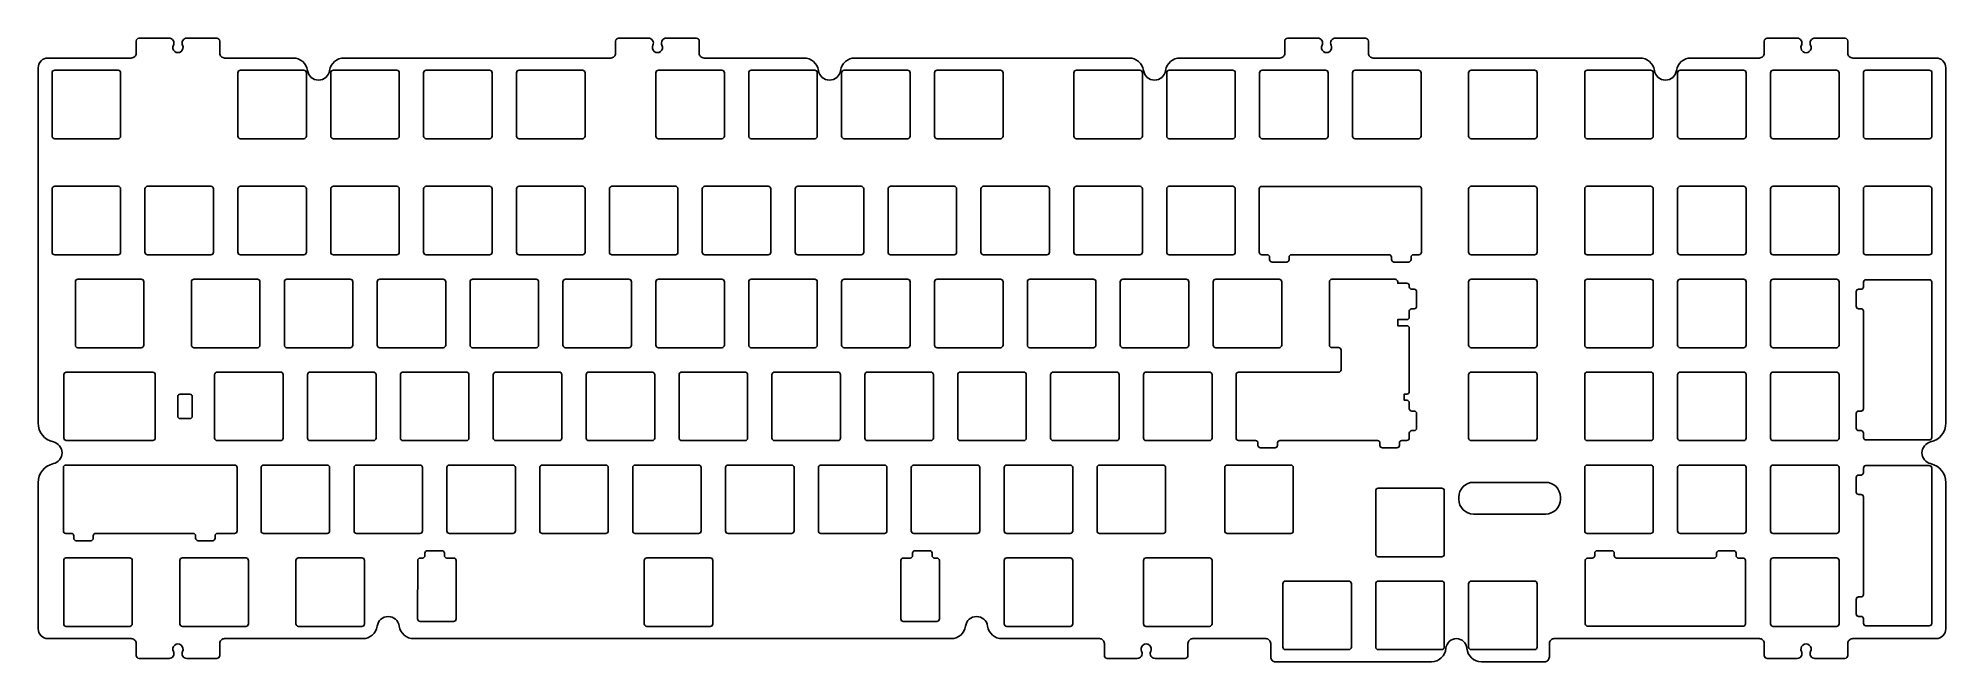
# Model space of a CAD drawing. Header units: millimetres. Extents: x 9 to 401, y 3 to 131.
import ezdxf

# ---------------------------------------------------------------- set-up
doc = ezdxf.new("R2010")
doc.units = ezdxf.units.MM

msp = doc.modelspace()

# ---------------------------------------------------------------- linework, layer by layer
for p, q in [((87.18, 23.83), (87.17, 11.83)), ((88.16, 24.33), (87.68, 24.33)), ((88.66, 25.33), (88.66, 24.83)), ((92.16, 25.83), (89.16, 25.83)), ((92.66, 24.83), (92.66, 25.33)), ((94.56, 24.33), (93.16, 24.33)), ((95.06, 11.83), (95.06, 23.83)), ((186.28, 11.83), (186.28, 23.83)), ((186.78, 24.33), (188.18, 24.33)), ((188.68, 24.83), (188.68, 25.33)), ((189.18, 25.83), (192.18, 25.83)), ((192.68, 25.33), (192.68, 24.83)), ((193.18, 24.33), (193.67, 24.33)), ((194.17, 23.83), (194.17, 11.83)), ((87.67, 11.33), (94.56, 11.33)), ((193.67, 11.33), (186.78, 11.33))]:
    msp.add_line(p, q)
for points in [[(28.44, 126.86), (11.34, 126.86, 0.414214), (9.34, 124.86), (9.34, 52.03, 0.35038), (12.46, 48.12, -0.79883), (12.46, 43.68, 0.35038), (9.34, 39.78), (9.34, 9.8, 0.414214), (11.34, 7.8), (28.44, 7.8, -0.414214), (29.44, 6.8), (29.44, 4.33, 0.414214), (30.04, 3.73), (36.18, 3.73, 0.558994), (37.08, 5.18, -1.626118), (38.95, 5.18, 0.558989), (39.84, 3.73), (45.99, 3.73, 0.414214), (46.59, 4.33), (46.59, 6.8, -0.414214), (47.59, 7.8), (75.91, 7.8, 0.373058), (78.88, 10.37, -0.866743), (83.4, 10.37, 0.373058), (86.37, 7.8), (196.58, 7.8, 0.373058), (199.55, 10.37, -0.866743), (204.07, 10.37, 0.373058), (207.04, 7.8), (227.01, 7.8, -0.414214), (228.01, 6.8), (228.01, 4.33, 0.414214), (228.61, 3.73), (234.76, 3.73, 0.558994), (235.65, 5.18, -1.626118), (237.52, 5.18, 0.558989), (238.42, 3.73), (244.56, 3.73, 0.414214), (245.16, 4.33), (245.16, 6.8, -0.414214), (246.16, 7.8), (261.12, 7.8, -0.414214), (262.12, 6.8), (262.12, 4.04, 0.414214), (263.12, 3.04), (295.08, 3.04, 0.392324), (298.07, 5.81, -0.927392), (302.36, 5.81, 0.392324), (305.35, 3.04), (318.27, 3.04, 0.414214), (319.27, 4.04), (319.27, 6.8, -0.414214), (320.27, 7.8), (362.34, 7.8, -0.414214), (363.34, 6.8), (363.34, 4.33, 0.414214), (363.94, 3.73), (370.09, 3.73, 0.558994), (370.98, 5.18, -1.626118), (372.86, 5.18, 0.558989), (373.75, 3.73), (379.89, 3.73, 0.414214), (380.49, 4.33), (380.49, 6.8, -0.414214), (381.49, 7.8), (398.59, 7.8, 0.414214), (400.59, 9.8), (400.59, 39.78, 0.35038), (397.47, 43.68, -0.79883), (397.47, 48.12, 0.35038), (400.59, 52.03), (400.59, 124.86, 0.414214), (398.59, 126.86), (381.49, 126.86, -0.414214), (380.49, 127.86), (380.49, 130.33, 0.414214), (379.89, 130.93), (373.75, 130.93, 0.558994), (372.86, 129.48, -1.626118), (370.98, 129.48, 0.558989), (370.09, 130.93), (363.94, 130.93, 0.414214), (363.34, 130.33), (363.34, 127.86, -0.414214), (362.34, 126.86), (348.3, 126.86, 0.373058), (345.34, 124.29, -0.866744), (340.82, 124.29, 0.373058), (337.85, 126.86), (283.16, 126.86, -0.414214), (282.16, 127.86), (282.16, 130.33, 0.414214), (281.56, 130.93), (275.41, 130.93, 0.558994), (274.52, 129.48, -1.626118), (272.65, 129.48, 0.558989), (271.76, 130.93), (265.61, 130.93, 0.414214), (265.01, 130.33), (265.01, 127.86, -0.414214), (264.01, 126.86), (243.53, 126.86, 0.373058), (240.56, 124.29, -0.866744), (236.05, 124.29, 0.373058), (233.08, 126.86), (176.85, 126.86, 0.373058), (173.89, 124.29, -0.866744), (169.37, 124.29, 0.373058), (166.4, 126.86), (145.92, 126.86, -0.414214), (144.92, 127.86), (144.92, 130.33, 0.414214), (144.32, 130.93), (138.18, 130.93, 0.558994), (137.28, 129.48, -1.626118), (135.41, 129.48, 0.558989), (134.52, 130.93), (128.37, 130.93, 0.414214), (127.77, 130.33), (127.77, 127.86, -0.414214), (126.77, 126.86), (72.08, 126.86, 0.373058), (69.11, 124.29, -0.866744), (64.6, 124.29, 0.373058), (61.63, 126.86), (47.59, 126.86, -0.414214), (46.59, 127.86), (46.59, 130.33, 0.414214), (45.99, 130.93), (39.84, 130.93, 0.558994), (38.95, 129.48, -1.626118), (37.08, 129.48, 0.558989), (36.18, 130.93), (30.04, 130.93, 0.414214), (29.44, 130.33), (29.44, 127.86, -0.414214)], [(26.25, 123.84), (26.25, 110.84, -0.414214), (25.73, 110.31), (12.73, 110.31, -0.414214), (12.2, 110.84), (12.2, 123.84, -0.414214), (12.73, 124.36), (25.73, 124.36, -0.414214)], [(64.35, 123.84), (64.35, 110.84, -0.414214), (63.83, 110.31), (50.83, 110.31, -0.414214), (50.3, 110.84), (50.3, 123.84, -0.414214), (50.83, 124.36), (63.83, 124.36, -0.414214)], [(83.4, 123.84), (83.4, 110.84, -0.414214), (82.88, 110.31), (69.88, 110.31, -0.414214), (69.35, 110.84), (69.35, 123.84, -0.414214), (69.88, 124.36), (82.88, 124.36, -0.414214)], [(102.45, 123.84), (102.45, 110.84, -0.414214), (101.93, 110.31), (88.93, 110.31, -0.414214), (88.4, 110.84), (88.4, 123.84, -0.414214), (88.93, 124.36), (101.93, 124.36, -0.414214)], [(121.5, 123.84), (121.5, 110.84, -0.414214), (120.98, 110.31), (107.98, 110.31, -0.414214), (107.45, 110.84), (107.45, 123.84, -0.414214), (107.98, 124.36), (120.98, 124.36, -0.414214)], [(150.08, 123.84), (150.08, 110.84, -0.414214), (149.55, 110.31), (136.55, 110.31, -0.414214), (136.03, 110.84), (136.03, 123.84, -0.414214), (136.55, 124.36), (149.55, 124.36, -0.414214)], [(169.13, 123.84), (169.13, 110.84, -0.414214), (168.6, 110.31), (155.6, 110.31, -0.414214), (155.08, 110.84), (155.08, 123.84, -0.414214), (155.6, 124.36), (168.6, 124.36, -0.414214)], [(188.18, 123.84), (188.18, 110.84, -0.414214), (187.65, 110.31), (174.65, 110.31, -0.414214), (174.13, 110.84), (174.13, 123.84, -0.414214), (174.65, 124.36), (187.65, 124.36, -0.414214)], [(207.23, 123.84), (207.23, 110.84, -0.414214), (206.7, 110.31), (193.7, 110.31, -0.414214), (193.18, 110.84), (193.18, 123.84, -0.414214), (193.7, 124.36), (206.7, 124.36, -0.414214)], [(235.8, 123.84), (235.8, 110.84, -0.414214), (235.28, 110.31), (222.28, 110.31, -0.414214), (221.75, 110.84), (221.75, 123.84, -0.414214), (222.28, 124.36), (235.28, 124.36, -0.414214)], [(254.85, 123.84), (254.85, 110.84, -0.414214), (254.33, 110.31), (241.33, 110.31, -0.414214), (240.8, 110.84), (240.8, 123.84, -0.414214), (241.33, 124.36), (254.33, 124.36, -0.414214)], [(273.9, 123.84), (273.9, 110.84, -0.414214), (273.38, 110.31), (260.38, 110.31, -0.414214), (259.85, 110.84), (259.85, 123.84, -0.414214), (260.38, 124.36), (273.38, 124.36, -0.414214)], [(292.95, 123.84), (292.95, 110.84, -0.414214), (292.43, 110.31), (279.43, 110.31, -0.414214), (278.9, 110.84), (278.9, 123.84, -0.414214), (279.43, 124.36), (292.43, 124.36, -0.414214)], [(316.77, 123.84), (316.77, 110.84, -0.414214), (316.24, 110.31), (303.24, 110.31, -0.414214), (302.72, 110.84), (302.72, 123.84, -0.414214), (303.24, 124.36), (316.24, 124.36, -0.414214)], [(340.58, 123.84), (340.58, 110.84, -0.414214), (340.05, 110.31), (327.05, 110.31, -0.414214), (326.53, 110.84), (326.53, 123.84, -0.414214), (327.05, 124.36), (340.05, 124.36, -0.414214)], [(359.63, 123.84), (359.63, 110.84, -0.414214), (359.1, 110.31), (346.1, 110.31, -0.414214), (345.58, 110.84), (345.58, 123.84, -0.414214), (346.1, 124.36), (359.1, 124.36, -0.414214)], [(378.68, 123.84), (378.68, 110.84, -0.414214), (378.15, 110.31), (365.15, 110.31, -0.414214), (364.63, 110.84), (364.63, 123.84, -0.414214), (365.15, 124.36), (378.15, 124.36, -0.414214)], [(397.73, 123.84), (397.73, 110.84, -0.414214), (397.2, 110.31), (384.2, 110.31, -0.414214), (383.68, 110.84), (383.68, 123.84, -0.414214), (384.2, 124.36), (397.2, 124.36, -0.414214)], [(26.25, 100.03), (26.25, 87.03, -0.414214), (25.73, 86.5), (12.73, 86.5, -0.414214), (12.2, 87.03), (12.2, 100.03, -0.414214), (12.73, 100.55), (25.73, 100.55, -0.414214)], [(45.3, 100.03), (45.3, 87.03, -0.414214), (44.78, 86.5), (31.78, 86.5, -0.414214), (31.25, 87.03), (31.25, 100.03, -0.414214), (31.78, 100.55), (44.78, 100.55, -0.414214)], [(64.35, 100.03), (64.35, 87.03, -0.414214), (63.83, 86.5), (50.83, 86.5, -0.414214), (50.3, 87.03), (50.3, 100.03, -0.414214), (50.83, 100.55), (63.83, 100.55, -0.414214)], [(83.4, 100.03), (83.4, 87.03, -0.414214), (82.88, 86.5), (69.88, 86.5, -0.414214), (69.35, 87.03), (69.35, 100.03, -0.414214), (69.88, 100.55), (82.88, 100.55, -0.414214)], [(102.45, 100.03), (102.45, 87.03, -0.414214), (101.93, 86.5), (88.93, 86.5, -0.414214), (88.4, 87.03), (88.4, 100.03, -0.414214), (88.93, 100.55), (101.93, 100.55, -0.414214)], [(121.5, 100.03), (121.5, 87.03, -0.414214), (120.98, 86.5), (107.98, 86.5, -0.414214), (107.45, 87.03), (107.45, 100.03, -0.414214), (107.98, 100.55), (120.98, 100.55, -0.414214)], [(140.55, 100.03), (140.55, 87.03, -0.414214), (140.03, 86.5), (127.03, 86.5, -0.414214), (126.5, 87.03), (126.5, 100.03, -0.414214), (127.03, 100.55), (140.03, 100.55, -0.414214)], [(159.6, 100.03), (159.6, 87.03, -0.414214), (159.08, 86.5), (146.08, 86.5, -0.414214), (145.55, 87.03), (145.55, 100.03, -0.414214), (146.08, 100.55), (159.08, 100.55, -0.414214)], [(178.65, 100.03), (178.65, 87.03, -0.414214), (178.13, 86.5), (165.13, 86.5, -0.414214), (164.6, 87.03), (164.6, 100.03, -0.414214), (165.13, 100.55), (178.13, 100.55, -0.414214)], [(197.7, 100.03), (197.7, 87.03, -0.414214), (197.18, 86.5), (184.18, 86.5, -0.414214), (183.65, 87.03), (183.65, 100.03, -0.414214), (184.18, 100.55), (197.18, 100.55, -0.414214)], [(216.75, 100.03), (216.75, 87.03, -0.414214), (216.23, 86.5), (203.23, 86.5, -0.414214), (202.7, 87.03), (202.7, 100.03, -0.414214), (203.23, 100.55), (216.23, 100.55, -0.414214)], [(235.8, 100.03), (235.8, 87.03, -0.414214), (235.28, 86.5), (222.28, 86.5, -0.414214), (221.75, 87.03), (221.75, 100.03, -0.414214), (222.28, 100.55), (235.28, 100.55, -0.414214)], [(254.85, 100.03), (254.85, 87.03, -0.414214), (254.33, 86.5), (241.33, 86.5, -0.414214), (240.8, 87.03), (240.8, 100.03, -0.414214), (241.33, 100.55), (254.33, 100.55, -0.414214)], [(292.53, 86.53, 0.414214), (293.03, 87.03), (293.03, 100.03, 0.414214), (292.53, 100.53), (260.28, 100.53, 0.414214), (259.78, 100.03), (259.78, 87.03, 0.414214), (260.28, 86.53), (261.4, 86.53, -0.414214), (261.9, 86.03), (261.9, 85.53, 0.414214), (262.4, 85.03), (265.4, 85.03, 0.414214), (265.9, 85.53), (265.9, 86.03, -0.414214), (266.4, 86.53), (286.4, 86.53, -0.414214), (286.9, 86.03), (286.9, 85.53, 0.414214), (287.4, 85.03), (290.4, 85.03, 0.414214), (290.9, 85.53), (290.9, 86.03, -0.414214), (291.4, 86.53)], [(316.77, 100.03), (316.77, 87.03, -0.414214), (316.24, 86.5), (303.24, 86.5, -0.414214), (302.72, 87.03), (302.72, 100.03, -0.414214), (303.24, 100.55), (316.24, 100.55, -0.414214)], [(340.58, 100.03), (340.58, 87.03, -0.414214), (340.05, 86.5), (327.05, 86.5, -0.414214), (326.53, 87.03), (326.53, 100.03, -0.414214), (327.05, 100.55), (340.05, 100.55, -0.414214)], [(359.63, 100.03), (359.63, 87.03, -0.414214), (359.1, 86.5), (346.1, 86.5, -0.414214), (345.58, 87.03), (345.58, 100.03, -0.414214), (346.1, 100.55), (359.1, 100.55, -0.414214)], [(378.68, 100.03), (378.68, 87.03, -0.414214), (378.15, 86.5), (365.15, 86.5, -0.414214), (364.63, 87.03), (364.63, 100.03, -0.414214), (365.15, 100.55), (378.15, 100.55, -0.414214)], [(397.73, 100.03), (397.73, 87.03, -0.414214), (397.2, 86.5), (384.2, 86.5, -0.414214), (383.68, 87.03), (383.68, 100.03, -0.414214), (384.2, 100.55), (397.2, 100.55, -0.414214)], [(31.02, 80.98), (31.02, 67.98, -0.414214), (30.49, 67.45), (17.49, 67.45, -0.414214), (16.97, 67.98), (16.97, 80.98, -0.414214), (17.49, 81.5), (30.49, 81.5, -0.414214)], [(54.83, 80.98), (54.83, 67.98, -0.414214), (54.3, 67.45), (41.3, 67.45, -0.414214), (40.78, 67.98), (40.78, 80.98, -0.414214), (41.3, 81.5), (54.3, 81.5, -0.414214)], [(73.88, 80.98), (73.88, 67.98, -0.414214), (73.35, 67.45), (60.35, 67.45, -0.414214), (59.83, 67.98), (59.83, 80.98, -0.414214), (60.35, 81.5), (73.35, 81.5, -0.414214)], [(92.93, 80.98), (92.93, 67.98, -0.414214), (92.4, 67.45), (79.4, 67.45, -0.414214), (78.88, 67.98), (78.88, 80.98, -0.414214), (79.4, 81.5), (92.4, 81.5, -0.414214)], [(111.98, 80.98), (111.98, 67.98, -0.414214), (111.45, 67.45), (98.45, 67.45, -0.414214), (97.93, 67.98), (97.93, 80.98, -0.414214), (98.45, 81.5), (111.45, 81.5, -0.414214)], [(131.03, 80.98), (131.03, 67.98, -0.414214), (130.5, 67.45), (117.5, 67.45, -0.414214), (116.98, 67.98), (116.98, 80.98, -0.414214), (117.5, 81.5), (130.5, 81.5, -0.414214)], [(150.08, 80.98), (150.08, 67.98, -0.414214), (149.55, 67.45), (136.55, 67.45, -0.414214), (136.03, 67.98), (136.03, 80.98, -0.414214), (136.55, 81.5), (149.55, 81.5, -0.414214)], [(169.13, 80.98), (169.13, 67.98, -0.414214), (168.6, 67.45), (155.6, 67.45, -0.414214), (155.08, 67.98), (155.08, 80.98, -0.414214), (155.6, 81.5), (168.6, 81.5, -0.414214)], [(188.18, 80.98), (188.18, 67.98, -0.414214), (187.65, 67.45), (174.65, 67.45, -0.414214), (174.13, 67.98), (174.13, 80.98, -0.414214), (174.65, 81.5), (187.65, 81.5, -0.414214)], [(207.23, 80.98), (207.23, 67.98, -0.414214), (206.7, 67.45), (193.7, 67.45, -0.414214), (193.18, 67.98), (193.18, 80.98, -0.414214), (193.7, 81.5), (206.7, 81.5, -0.414214)], [(226.28, 80.98), (226.28, 67.98, -0.414214), (225.75, 67.45), (212.75, 67.45, -0.414214), (212.23, 67.98), (212.23, 80.98, -0.414214), (212.75, 81.5), (225.75, 81.5, -0.414214)], [(245.33, 80.98), (245.33, 67.98, -0.414214), (244.8, 67.45), (231.8, 67.45, -0.414214), (231.28, 67.98), (231.28, 80.98, -0.414214), (231.8, 81.5), (244.8, 81.5, -0.414214)], [(264.38, 80.98), (264.38, 67.98, -0.414214), (263.85, 67.45), (250.85, 67.45, -0.414214), (250.33, 67.98), (250.33, 80.98, -0.414214), (250.85, 81.5), (263.85, 81.5, -0.414214)], [(291.05, 50.45, 0.414214), (290.55, 49.95), (290.55, 48.93, -0.414214), (290.05, 48.43), (289.02, 48.43, 0.414214), (288.52, 47.93), (288.52, 47.43, -0.414214), (288.02, 46.93), (285.02, 46.93, -0.414214), (284.52, 47.43), (284.52, 47.93, 0.414214), (284.02, 48.43), (264.02, 48.43, 0.414214), (263.52, 47.93), (263.52, 47.43, -0.414214), (263.02, 46.93), (260.02, 46.93, -0.414214), (259.52, 47.43), (259.52, 47.93, 0.414214), (259.02, 48.43), (255.52, 48.43, -0.414214), (255.02, 48.93), (255.02, 61.93, -0.414214), (255.52, 62.43), (276.05, 62.43, 0.414214), (276.55, 62.93), (276.55, 66.98, 0.414214), (276.05, 67.48), (274.67, 67.48, -0.414214), (274.17, 67.98), (274.17, 80.98, -0.414214), (274.67, 81.48), (287.67, 81.48, -0.414214), (288.17, 80.98), (288.17, 80.67), (290.05, 80.67, -0.414214), (290.55, 80.17), (290.55, 79.95, 0.414214), (291.05, 79.45), (291.55, 79.45, -0.414214), (292.05, 78.95), (292.05, 75.95, -0.414214), (291.55, 75.45), (291.05, 75.45, 0.414214), (290.55, 74.95), (290.55, 73.73, -0.414214), (290.05, 73.23), (288.17, 73.23), (288.17, 71.95), (290.05, 71.95, -0.414214), (290.55, 71.45), (290.55, 58.45, -0.414214), (290.05, 57.95), (289.52, 57.95), (289.52, 56.67), (290.05, 56.67, -0.414214), (290.55, 56.17), (290.55, 54.95, 0.414214), (291.05, 54.45), (291.55, 54.45, -0.414214), (292.05, 53.95), (292.05, 50.95, -0.414214), (291.55, 50.45)], [(316.77, 80.98), (316.77, 67.98, -0.414214), (316.24, 67.45), (303.24, 67.45, -0.414214), (302.72, 67.98), (302.72, 80.98, -0.414214), (303.24, 81.5), (316.24, 81.5, -0.414214)], [(340.58, 80.98), (340.58, 67.98, -0.414214), (340.05, 67.45), (327.05, 67.45, -0.414214), (326.53, 67.98), (326.53, 80.98, -0.414214), (327.05, 81.5), (340.05, 81.5, -0.414214)], [(359.63, 80.98), (359.63, 67.98, -0.414214), (359.1, 67.45), (346.1, 67.45, -0.414214), (345.58, 67.98), (345.58, 80.98, -0.414214), (346.1, 81.5), (359.1, 81.5, -0.414214)], [(378.68, 80.98), (378.68, 67.98, -0.414214), (378.15, 67.45), (365.15, 67.45, -0.414214), (364.63, 67.98), (364.63, 80.98, -0.414214), (365.15, 81.5), (378.15, 81.5, -0.414214)], [(382.2, 50.95, 0.414214), (382.7, 50.45), (383.2, 50.45, -0.414214), (383.7, 49.95), (383.7, 49.03, 0.414214), (384.2, 48.53), (397.2, 48.53, 0.414214), (397.7, 49.03), (397.7, 80.88, 0.414214), (397.2, 81.38), (384.2, 81.38, 0.414214), (383.7, 80.88), (383.7, 79.95, -0.414214), (383.2, 79.45), (382.7, 79.45, 0.414214), (382.2, 78.95), (382.2, 75.95, 0.414214), (382.7, 75.45), (383.2, 75.45, -0.414214), (383.7, 74.95), (383.7, 54.95, -0.414214), (383.2, 54.45), (382.7, 54.45, 0.414214), (382.2, 53.95)], [(33.37, 61.93, 0.414214), (32.87, 62.43), (15.11, 62.43, 0.414214), (14.61, 61.93), (14.61, 48.93, 0.414214), (15.11, 48.43), (32.87, 48.43, 0.414214), (33.37, 48.93)], [(59.59, 61.93), (59.59, 48.93, -0.414214), (59.07, 48.4), (46.07, 48.4, -0.414214), (45.54, 48.93), (45.54, 61.93, -0.414214), (46.07, 62.45), (59.07, 62.45, -0.414214)], [(78.64, 61.93), (78.64, 48.93, -0.414214), (78.12, 48.4), (65.12, 48.4, -0.414214), (64.59, 48.93), (64.59, 61.93, -0.414214), (65.12, 62.45), (78.12, 62.45, -0.414214)], [(97.69, 61.93), (97.69, 48.93, -0.414214), (97.17, 48.4), (84.17, 48.4, -0.414214), (83.64, 48.93), (83.64, 61.93, -0.414214), (84.17, 62.45), (97.17, 62.45, -0.414214)], [(116.74, 61.93), (116.74, 48.93, -0.414214), (116.22, 48.4), (103.22, 48.4, -0.414214), (102.69, 48.93), (102.69, 61.93, -0.414214), (103.22, 62.45), (116.22, 62.45, -0.414214)], [(135.79, 61.93), (135.79, 48.93, -0.414214), (135.27, 48.4), (122.27, 48.4, -0.414214), (121.74, 48.93), (121.74, 61.93, -0.414214), (122.27, 62.45), (135.27, 62.45, -0.414214)], [(154.84, 61.93), (154.84, 48.93, -0.414214), (154.32, 48.4), (141.32, 48.4, -0.414214), (140.79, 48.93), (140.79, 61.93, -0.414214), (141.32, 62.45), (154.32, 62.45, -0.414214)], [(173.89, 61.93), (173.89, 48.93, -0.414214), (173.37, 48.4), (160.37, 48.4, -0.414214), (159.84, 48.93), (159.84, 61.93, -0.414214), (160.37, 62.45), (173.37, 62.45, -0.414214)], [(192.94, 61.93), (192.94, 48.93, -0.414214), (192.42, 48.4), (179.42, 48.4, -0.414214), (178.89, 48.93), (178.89, 61.93, -0.414214), (179.42, 62.45), (192.42, 62.45, -0.414214)], [(211.99, 61.93), (211.99, 48.93, -0.414214), (211.47, 48.4), (198.47, 48.4, -0.414214), (197.94, 48.93), (197.94, 61.93, -0.414214), (198.47, 62.45), (211.47, 62.45, -0.414214)], [(231.04, 61.93), (231.04, 48.93, -0.414214), (230.52, 48.4), (217.52, 48.4, -0.414214), (216.99, 48.93), (216.99, 61.93, -0.414214), (217.52, 62.45), (230.52, 62.45, -0.414214)], [(250.09, 61.93), (250.09, 48.93, -0.414214), (249.57, 48.4), (236.57, 48.4, -0.414214), (236.04, 48.93), (236.04, 61.93, -0.414214), (236.57, 62.45), (249.57, 62.45, -0.414214)], [(316.77, 61.93), (316.77, 48.93, -0.414214), (316.24, 48.4), (303.24, 48.4, -0.414214), (302.72, 48.93), (302.72, 61.93, -0.414214), (303.24, 62.45), (316.24, 62.45, -0.414214)], [(340.58, 61.93), (340.58, 48.93, -0.414214), (340.05, 48.4), (327.05, 48.4, -0.414214), (326.53, 48.93), (326.53, 61.93, -0.414214), (327.05, 62.45), (340.05, 62.45, -0.414214)], [(359.63, 61.93), (359.63, 48.93, -0.414214), (359.1, 48.4), (346.1, 48.4, -0.414214), (345.58, 48.93), (345.58, 61.93, -0.414214), (346.1, 62.45), (359.1, 62.45, -0.414214)], [(378.68, 61.93), (378.68, 48.93, -0.414214), (378.15, 48.4), (365.15, 48.4, -0.414214), (364.63, 48.93), (364.63, 61.93, -0.414214), (365.15, 62.45), (378.15, 62.45, -0.414214)], [(40.46, 52.93, 0.414214), (40.96, 53.43), (40.96, 57.43, 0.414214), (40.46, 57.93), (38.46, 57.93, 0.414214), (37.96, 57.43), (37.96, 53.43, 0.414214), (38.46, 52.93)], [(16.14, 29.38), (15.01, 29.38, -0.414214), (14.51, 29.88), (14.51, 42.88, -0.414214), (15.01, 43.38), (49.64, 43.38, -0.414214), (50.14, 42.88), (50.14, 29.88, -0.414214), (49.64, 29.38), (46.14, 29.38, 0.414214), (45.64, 28.88), (45.64, 28.38, -0.414214), (45.14, 27.88), (42.14, 27.88, -0.414214), (41.64, 28.38), (41.64, 28.88, 0.414214), (41.14, 29.38), (21.14, 29.38, 0.414214), (20.64, 28.88), (20.64, 28.38, -0.414214), (20.14, 27.88), (17.14, 27.88, -0.414214), (16.64, 28.38), (16.64, 28.88, 0.414214)], [(69.12, 42.88), (69.12, 29.88, -0.414214), (68.59, 29.35), (55.59, 29.35, -0.414214), (55.07, 29.88), (55.07, 42.88, -0.414214), (55.59, 43.4), (68.59, 43.4, -0.414214)], [(88.17, 42.88), (88.17, 29.88, -0.414214), (87.64, 29.35), (74.64, 29.35, -0.414214), (74.12, 29.88), (74.12, 42.88, -0.414214), (74.64, 43.4), (87.64, 43.4, -0.414214)], [(107.22, 42.88), (107.22, 29.88, -0.414214), (106.69, 29.35), (93.69, 29.35, -0.414214), (93.17, 29.88), (93.17, 42.88, -0.414214), (93.69, 43.4), (106.69, 43.4, -0.414214)], [(126.27, 42.88), (126.27, 29.88, -0.414214), (125.74, 29.35), (112.74, 29.35, -0.414214), (112.22, 29.88), (112.22, 42.88, -0.414214), (112.74, 43.4), (125.74, 43.4, -0.414214)], [(145.32, 42.88), (145.32, 29.88, -0.414214), (144.79, 29.35), (131.79, 29.35, -0.414214), (131.27, 29.88), (131.27, 42.88, -0.414214), (131.79, 43.4), (144.79, 43.4, -0.414214)], [(164.37, 42.88), (164.37, 29.88, -0.414214), (163.84, 29.35), (150.84, 29.35, -0.414214), (150.32, 29.88), (150.32, 42.88, -0.414214), (150.84, 43.4), (163.84, 43.4, -0.414214)], [(183.42, 42.88), (183.42, 29.88, -0.414214), (182.89, 29.35), (169.89, 29.35, -0.414214), (169.37, 29.88), (169.37, 42.88, -0.414214), (169.89, 43.4), (182.89, 43.4, -0.414214)], [(202.47, 42.88), (202.47, 29.88, -0.414214), (201.94, 29.35), (188.94, 29.35, -0.414214), (188.42, 29.88), (188.42, 42.88, -0.414214), (188.94, 43.4), (201.94, 43.4, -0.414214)], [(221.52, 42.88), (221.52, 29.88, -0.414214), (220.99, 29.35), (207.99, 29.35, -0.414214), (207.47, 29.88), (207.47, 42.88, -0.414214), (207.99, 43.4), (220.99, 43.4, -0.414214)], [(240.57, 42.88), (240.57, 29.88, -0.414214), (240.04, 29.35), (227.04, 29.35, -0.414214), (226.52, 29.88), (226.52, 42.88, -0.414214), (227.04, 43.4), (240.04, 43.4, -0.414214)], [(266.76, 42.88), (266.76, 29.88, -0.414214), (266.23, 29.35), (253.23, 29.35, -0.414214), (252.71, 29.88), (252.71, 42.88, -0.414214), (253.23, 43.4), (266.23, 43.4, -0.414214)], [(340.58, 42.88), (340.58, 29.88, -0.414214), (340.05, 29.35), (327.05, 29.35, -0.414214), (326.53, 29.88), (326.53, 42.88, -0.414214), (327.05, 43.4), (340.05, 43.4, -0.414214)], [(359.63, 42.88), (359.63, 29.88, -0.414214), (359.1, 29.35), (346.1, 29.35, -0.414214), (345.58, 29.88), (345.58, 42.88, -0.414214), (346.1, 43.4), (359.1, 43.4, -0.414214)], [(378.68, 42.88), (378.68, 29.88, -0.414214), (378.15, 29.35), (365.15, 29.35, -0.414214), (364.63, 29.88), (364.63, 42.88, -0.414214), (365.15, 43.4), (378.15, 43.4, -0.414214)], [(383.7, 10.93, 0.414214), (384.2, 10.43), (397.2, 10.43, 0.414214), (397.7, 10.93), (397.7, 42.78, 0.414214), (397.2, 43.28), (384.2, 43.28, 0.414214), (383.7, 42.78), (383.7, 41.85, -0.414214), (383.2, 41.35), (382.7, 41.35, 0.414214), (382.2, 40.85), (382.2, 37.85, 0.414214), (382.7, 37.35), (383.2, 37.35, -0.414214), (383.7, 36.85), (383.7, 16.85, -0.414214), (383.2, 16.35), (382.7, 16.35, 0.414214), (382.2, 15.85), (382.2, 12.85, 0.414214), (382.7, 12.35), (383.2, 12.35, -0.414214), (383.7, 11.85)], [(300.72, 36.34), (300.72, 36.84, -0.414214), (303.72, 39.84), (318.53, 39.84, -0.414214), (321.53, 36.84), (321.53, 36.34, -0.414214), (318.53, 33.34), (303.72, 33.34, -0.414214)], [(297.72, 38.11), (297.72, 25.11, -0.414214), (297.19, 24.59), (284.19, 24.59, -0.414214), (283.67, 25.11), (283.67, 38.11, -0.414214), (284.19, 38.64), (297.19, 38.64, -0.414214)], [(28.63, 23.83), (28.63, 10.83, -0.414214), (28.11, 10.3), (15.11, 10.3, -0.414214), (14.58, 10.83), (14.58, 23.83, -0.414214), (15.11, 24.35), (28.11, 24.35, -0.414214)], [(52.45, 23.83), (52.45, 10.83, -0.414214), (51.92, 10.3), (38.92, 10.3, -0.414214), (38.4, 10.83), (38.4, 23.83, -0.414214), (38.92, 24.35), (51.92, 24.35, -0.414214)], [(76.26, 23.83), (76.26, 10.83, -0.414214), (75.73, 10.3), (62.73, 10.3, -0.414214), (62.21, 10.83), (62.21, 23.83, -0.414214), (62.73, 24.35), (75.73, 24.35, -0.414214)], [(147.7, 23.83), (147.7, 10.83, -0.414214), (147.17, 10.3), (134.17, 10.3, -0.414214), (133.65, 10.83), (133.65, 23.83, -0.414214), (134.17, 24.35), (147.17, 24.35, -0.414214)], [(221.52, 23.83), (221.52, 10.83, -0.414214), (220.99, 10.3), (207.99, 10.3, -0.414214), (207.47, 10.83), (207.47, 23.83, -0.414214), (207.99, 24.35), (220.99, 24.35, -0.414214)], [(250.09, 23.83), (250.09, 10.83, -0.414214), (249.57, 10.3), (236.57, 10.3, -0.414214), (236.04, 10.83), (236.04, 23.83, -0.414214), (236.57, 24.35), (249.57, 24.35, -0.414214)], [(353.08, 24.33, 0.414214), (353.58, 24.83), (353.58, 25.33, -0.414214), (354.08, 25.83), (357.08, 25.83, -0.414214), (357.58, 25.33), (357.58, 24.83, 0.414214), (358.08, 24.33), (359, 24.33, -0.414214), (359.5, 23.83), (359.5, 10.83, -0.414214), (359, 10.33), (327.15, 10.33, -0.414214), (326.65, 10.83), (326.65, 23.83, -0.414214), (327.15, 24.33), (328.08, 24.33, 0.414214), (328.58, 24.83), (328.58, 25.33, -0.414214), (329.08, 25.83), (332.08, 25.83, -0.414214), (332.58, 25.33), (332.58, 24.83, 0.414214), (333.08, 24.33)], [(378.68, 23.83), (378.68, 10.83, -0.414214), (378.15, 10.3), (365.15, 10.3, -0.414214), (364.63, 10.83), (364.63, 23.83, -0.414214), (365.15, 24.35), (378.15, 24.35, -0.414214)], [(278.67, 19.06), (278.67, 6.06, -0.414214), (278.14, 5.54), (265.14, 5.54, -0.414214), (264.62, 6.06), (264.62, 19.06, -0.414214), (265.14, 19.59), (278.14, 19.59, -0.414214)], [(297.72, 19.06), (297.72, 6.06, -0.414214), (297.19, 5.54), (284.19, 5.54, -0.414214), (283.67, 6.06), (283.67, 19.06, -0.414214), (284.19, 19.59), (297.19, 19.59, -0.414214)], [(316.77, 19.06), (316.77, 6.06, -0.414214), (316.24, 5.54), (303.24, 5.54, -0.414214), (302.72, 6.06), (302.72, 19.06, -0.414214), (303.24, 19.59), (316.24, 19.59, -0.414214)]]:
    msp.add_lwpolyline(points, format="xyb", close=True)
for centre, radius, start, end in [((397.98, 45.9), 2.28, 102.7622, 257.2378), ((87.68, 23.83), 0.5, 89.9999, 180), ((88.16, 24.83), 0.5, 270, 360), ((89.16, 25.33), 0.5, 90, 180), ((92.16, 25.33), 0.5, 0, 90), ((93.16, 24.83), 0.5, 180, 270), ((94.56, 23.83), 0.5, 0, 90), ((186.78, 23.83), 0.5, 90, 180), ((188.18, 24.83), 0.5, 270, 360), ((189.18, 25.33), 0.5, 90, 180), ((192.18, 25.33), 0.5, 0, 90), ((193.18, 24.83), 0.5, 180, 270), ((193.67, 23.83), 0.5, 360, 90.0001), ((87.67, 11.83), 0.5, 180, 270), ((94.56, 11.83), 0.5, 270, 360), ((186.78, 11.83), 0.5, 180, 270), ((193.67, 11.83), 0.5, 270, 360)]:
    msp.add_arc(centre, radius, start, end)

doc.saveas('drawing.dxf')
